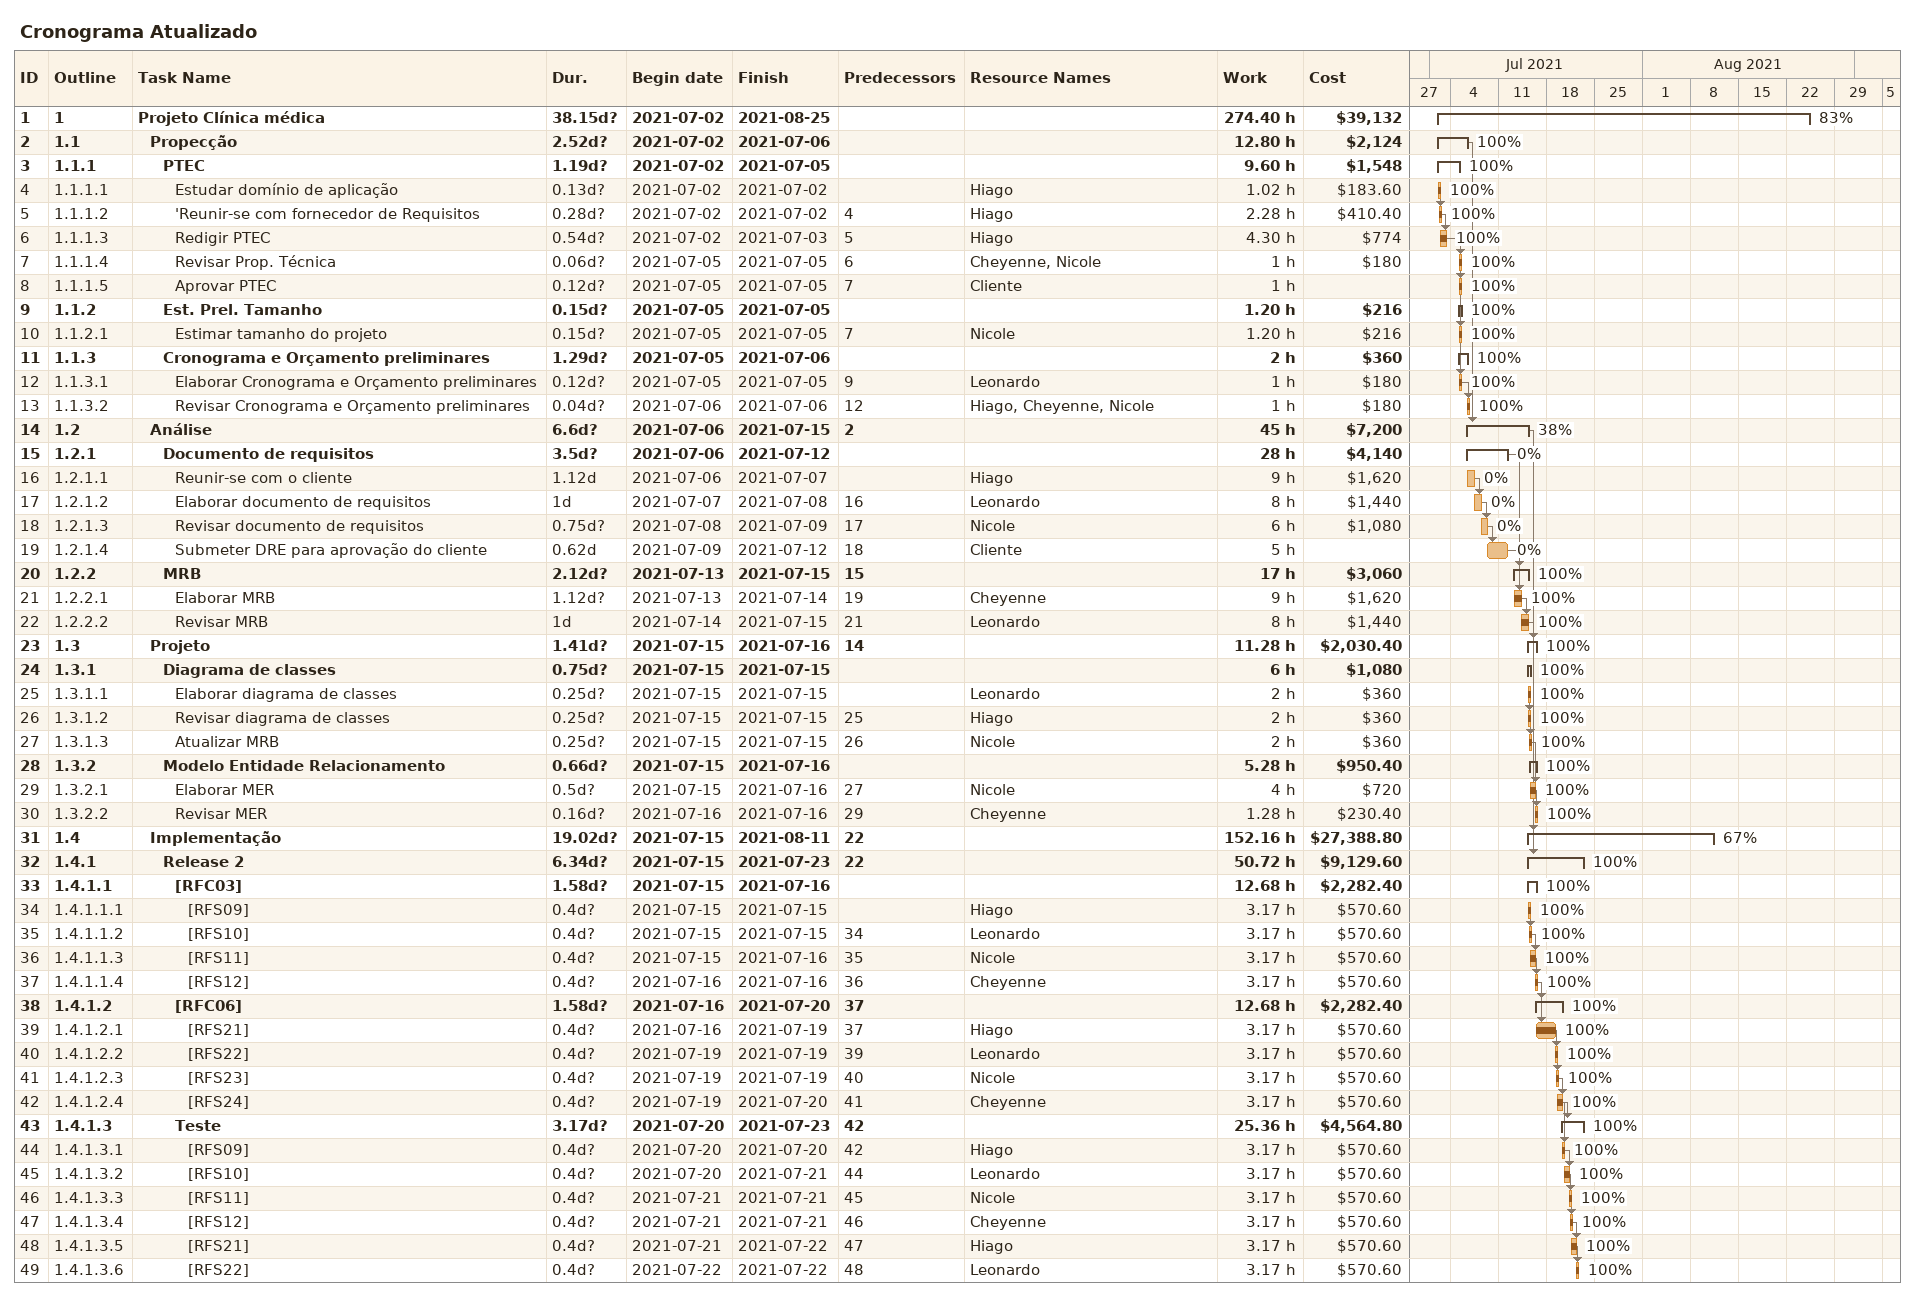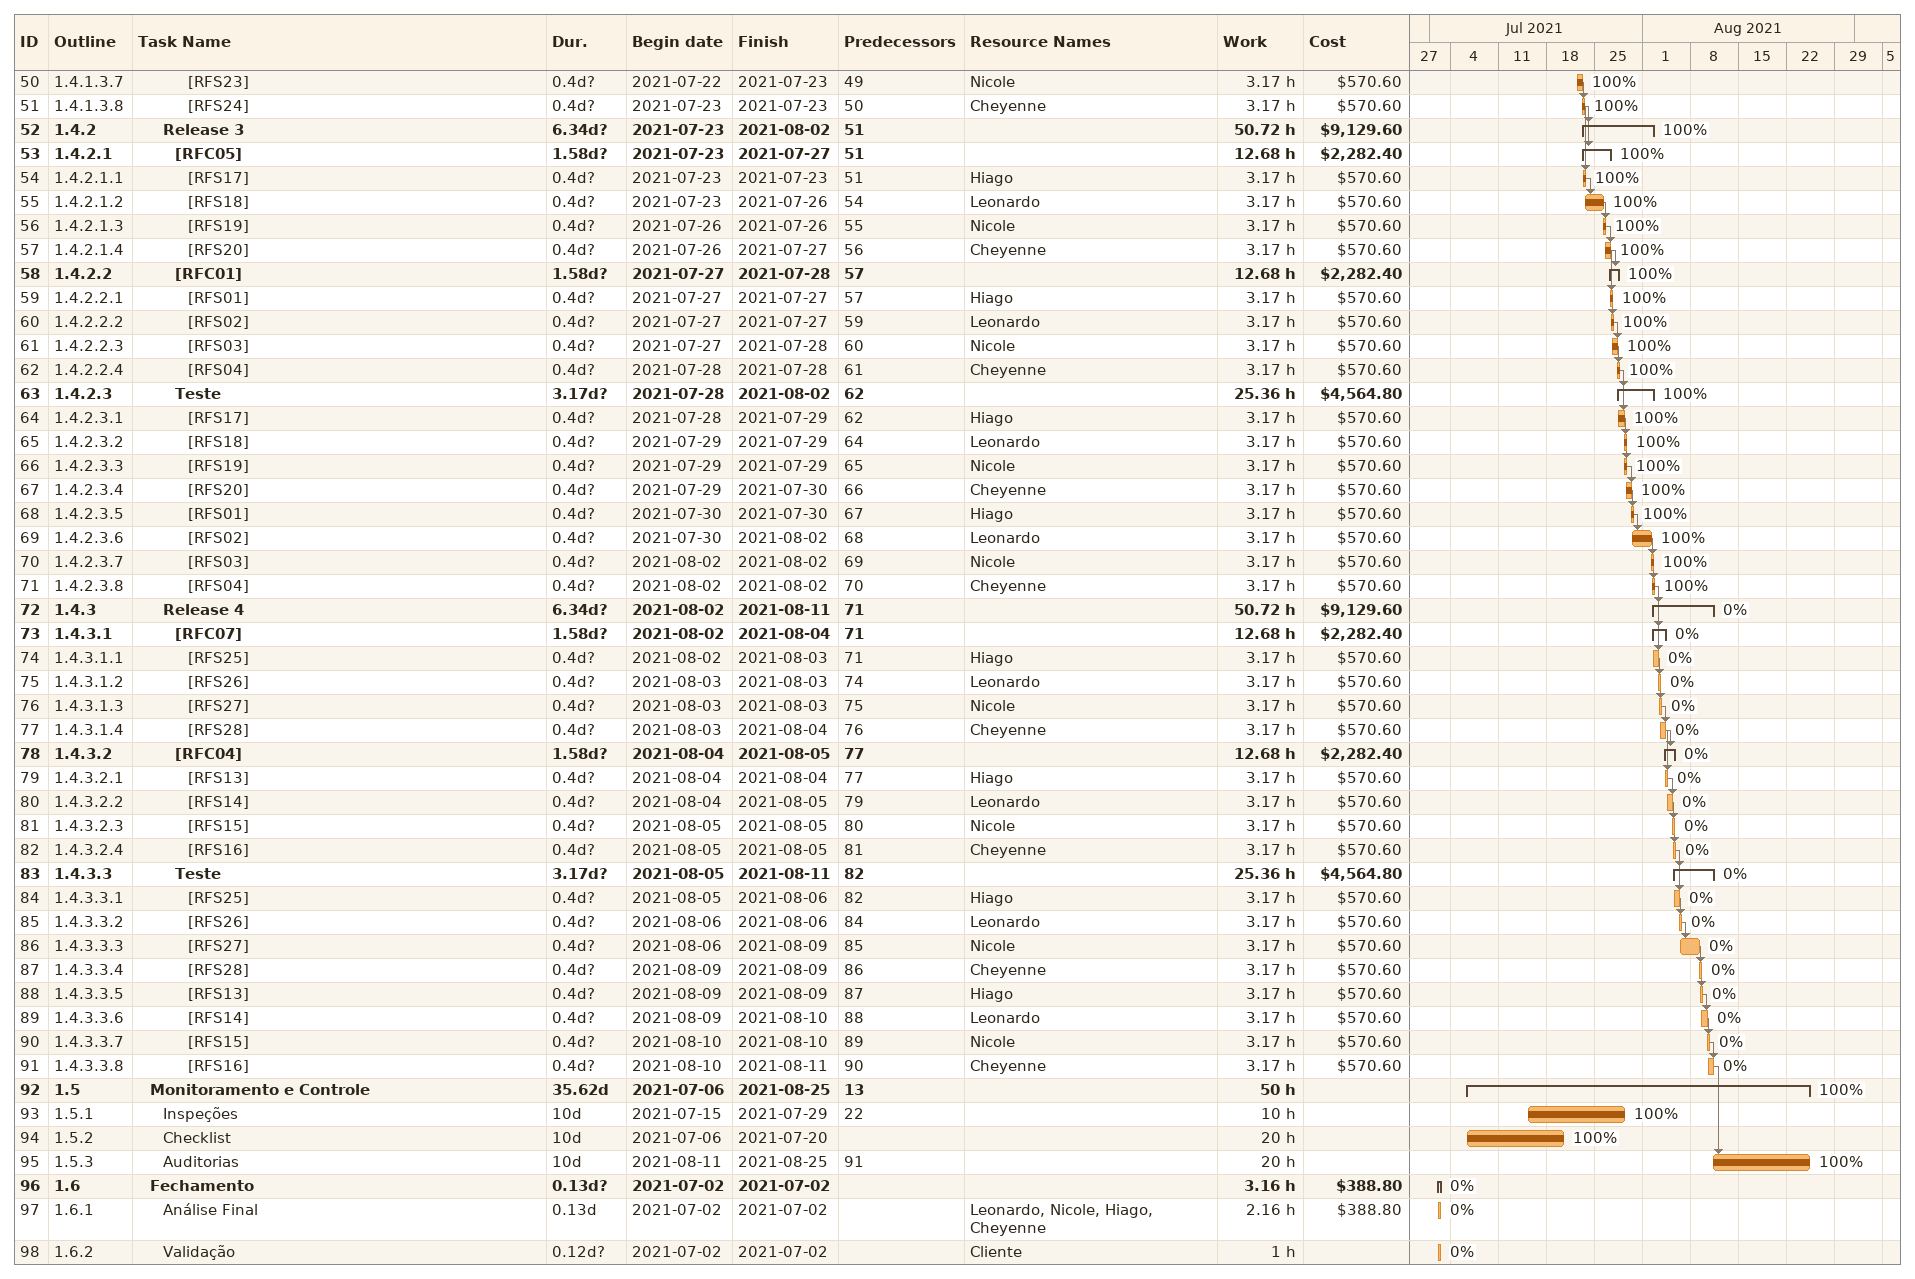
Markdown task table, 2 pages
Cronograma Atualizado

| ID | WBS | Task | Duration | Start | Finish | Predecessors | Resources | % complete | Work (h) | Cost ($) |
|---|---|---|---|---|---|---|---|---|---|---|
| 1 | 1 | **Projeto Clínica médica** | 38.15d? | 2021-07-02 | 2021-08-25 |  |  | 83 | 274.40 | 39132 |
| 2 | 1.1 | **Propecção** | 2.52d? | 2021-07-02 | 2021-07-06 |  |  | 100 | 12.80 | 2124 |
| 3 | 1.1.1 | **PTEC** | 1.19d? | 2021-07-02 | 2021-07-05 |  |  | 100 | 9.60 | 1548 |
| 4 | 1.1.1.1 | Estudar domínio de aplicação | 0.13d? | 2021-07-02 | 2021-07-02 |  | Hiago | 100 | 1.02 | 183.60 |
| 5 | 1.1.1.2 | 'Reunir-se com fornecedor de Requisitos | 0.28d? | 2021-07-02 | 2021-07-02 | 4 | Hiago | 100 | 2.28 | 410.40 |
| 6 | 1.1.1.3 | Redigir PTEC | 0.54d? | 2021-07-02 | 2021-07-03 | 5 | Hiago | 100 | 4.30 | 774 |
| 7 | 1.1.1.4 | Revisar Prop. Técnica | 0.06d? | 2021-07-05 | 2021-07-05 | 6 | Cheyenne, Nicole | 100 | 1 | 180 |
| 8 | 1.1.1.5 | Aprovar PTEC | 0.12d? | 2021-07-05 | 2021-07-05 | 7 | Cliente | 100 | 1 |  |
| 9 | 1.1.2 | **Est. Prel. Tamanho** | 0.15d? | 2021-07-05 | 2021-07-05 |  |  | 100 | 1.20 | 216 |
| 10 | 1.1.2.1 | Estimar tamanho do projeto | 0.15d? | 2021-07-05 | 2021-07-05 | 7 | Nicole | 100 | 1.20 | 216 |
| 11 | 1.1.3 | **Cronograma e Orçamento preliminares** | 1.29d? | 2021-07-05 | 2021-07-06 |  |  | 100 | 2 | 360 |
| 12 | 1.1.3.1 | Elaborar Cronograma e Orçamento preliminares | 0.12d? | 2021-07-05 | 2021-07-05 | 9 | Leonardo | 100 | 1 | 180 |
| 13 | 1.1.3.2 | Revisar Cronograma e Orçamento preliminares | 0.04d? | 2021-07-06 | 2021-07-06 | 12 | Hiago, Cheyenne, Nicole | 100 | 1 | 180 |
| 14 | 1.2 | **Análise** | 6.6d? | 2021-07-06 | 2021-07-15 | 2 |  | 38 | 45 | 7200 |
| 15 | 1.2.1 | **Documento de requisitos** | 3.5d? | 2021-07-06 | 2021-07-12 |  |  | 0 | 28 | 4140 |
| 16 | 1.2.1.1 | Reunir-se com o cliente | 1.12d | 2021-07-06 | 2021-07-07 |  | Hiago | 0 | 9 | 1620 |
| 17 | 1.2.1.2 | Elaborar documento de requisitos | 1d | 2021-07-07 | 2021-07-08 | 16 | Leonardo | 0 | 8 | 1440 |
| 18 | 1.2.1.3 | Revisar documento de requisitos | 0.75d? | 2021-07-08 | 2021-07-09 | 17 | Nicole | 0 | 6 | 1080 |
| 19 | 1.2.1.4 | Submeter DRE para aprovação do cliente | 0.62d | 2021-07-09 | 2021-07-12 | 18 | Cliente | 0 | 5 |  |
| 20 | 1.2.2 | **MRB** | 2.12d? | 2021-07-13 | 2021-07-15 | 15 |  | 100 | 17 | 3060 |
| 21 | 1.2.2.1 | Elaborar MRB | 1.12d? | 2021-07-13 | 2021-07-14 | 19 | Cheyenne | 100 | 9 | 1620 |
| 22 | 1.2.2.2 | Revisar MRB | 1d | 2021-07-14 | 2021-07-15 | 21 | Leonardo | 100 | 8 | 1440 |
| 23 | 1.3 | **Projeto** | 1.41d? | 2021-07-15 | 2021-07-16 | 14 |  | 100 | 11.28 | 2030.40 |
| 24 | 1.3.1 | **Diagrama de classes** | 0.75d? | 2021-07-15 | 2021-07-15 |  |  | 100 | 6 | 1080 |
| 25 | 1.3.1.1 | Elaborar diagrama de classes | 0.25d? | 2021-07-15 | 2021-07-15 |  | Leonardo | 100 | 2 | 360 |
| 26 | 1.3.1.2 | Revisar diagrama de classes | 0.25d? | 2021-07-15 | 2021-07-15 | 25 | Hiago | 100 | 2 | 360 |
| 27 | 1.3.1.3 | Atualizar MRB | 0.25d? | 2021-07-15 | 2021-07-15 | 26 | Nicole | 100 | 2 | 360 |
| 28 | 1.3.2 | **Modelo Entidade Relacionamento** | 0.66d? | 2021-07-15 | 2021-07-16 |  |  | 100 | 5.28 | 950.40 |
| 29 | 1.3.2.1 | Elaborar MER | 0.5d? | 2021-07-15 | 2021-07-16 | 27 | Nicole | 100 | 4 | 720 |
| 30 | 1.3.2.2 | Revisar MER | 0.16d? | 2021-07-16 | 2021-07-16 | 29 | Cheyenne | 100 | 1.28 | 230.40 |
| 31 | 1.4 | **Implementação** | 19.02d? | 2021-07-15 | 2021-08-11 | 22 |  | 67 | 152.16 | 27388.80 |
| 32 | 1.4.1 | **Release 2** | 6.34d? | 2021-07-15 | 2021-07-23 | 22 |  | 100 | 50.72 | 9129.60 |
| 33 | 1.4.1.1 | **[RFC03]** | 1.58d? | 2021-07-15 | 2021-07-16 |  |  | 100 | 12.68 | 2282.40 |
| 34 | 1.4.1.1.1 | [RFS09] | 0.4d? | 2021-07-15 | 2021-07-15 |  | Hiago | 100 | 3.17 | 570.60 |
| 35 | 1.4.1.1.2 | [RFS10] | 0.4d? | 2021-07-15 | 2021-07-15 | 34 | Leonardo | 100 | 3.17 | 570.60 |
| 36 | 1.4.1.1.3 | [RFS11] | 0.4d? | 2021-07-15 | 2021-07-16 | 35 | Nicole | 100 | 3.17 | 570.60 |
| 37 | 1.4.1.1.4 | [RFS12] | 0.4d? | 2021-07-16 | 2021-07-16 | 36 | Cheyenne | 100 | 3.17 | 570.60 |
| 38 | 1.4.1.2 | **[RFC06]** | 1.58d? | 2021-07-16 | 2021-07-20 | 37 |  | 100 | 12.68 | 2282.40 |
| 39 | 1.4.1.2.1 | [RFS21] | 0.4d? | 2021-07-16 | 2021-07-19 | 37 | Hiago | 100 | 3.17 | 570.60 |
| 40 | 1.4.1.2.2 | [RFS22] | 0.4d? | 2021-07-19 | 2021-07-19 | 39 | Leonardo | 100 | 3.17 | 570.60 |
| 41 | 1.4.1.2.3 | [RFS23] | 0.4d? | 2021-07-19 | 2021-07-19 | 40 | Nicole | 100 | 3.17 | 570.60 |
| 42 | 1.4.1.2.4 | [RFS24] | 0.4d? | 2021-07-19 | 2021-07-20 | 41 | Cheyenne | 100 | 3.17 | 570.60 |
| 43 | 1.4.1.3 | **Teste** | 3.17d? | 2021-07-20 | 2021-07-23 | 42 |  | 100 | 25.36 | 4564.80 |
| 44 | 1.4.1.3.1 | [RFS09] | 0.4d? | 2021-07-20 | 2021-07-20 | 42 | Hiago | 100 | 3.17 | 570.60 |
| 45 | 1.4.1.3.2 | [RFS10] | 0.4d? | 2021-07-20 | 2021-07-21 | 44 | Leonardo | 100 | 3.17 | 570.60 |
| 46 | 1.4.1.3.3 | [RFS11] | 0.4d? | 2021-07-21 | 2021-07-21 | 45 | Nicole | 100 | 3.17 | 570.60 |
| 47 | 1.4.1.3.4 | [RFS12] | 0.4d? | 2021-07-21 | 2021-07-21 | 46 | Cheyenne | 100 | 3.17 | 570.60 |
| 48 | 1.4.1.3.5 | [RFS21] | 0.4d? | 2021-07-21 | 2021-07-22 | 47 | Hiago | 100 | 3.17 | 570.60 |
| 49 | 1.4.1.3.6 | [RFS22] | 0.4d? | 2021-07-22 | 2021-07-22 | 48 | Leonardo | 100 | 3.17 | 570.60 |
| 50 | 1.4.1.3.7 | [RFS23] | 0.4d? | 2021-07-22 | 2021-07-23 | 49 | Nicole | 100 | 3.17 | 570.60 |
| 51 | 1.4.1.3.8 | [RFS24] | 0.4d? | 2021-07-23 | 2021-07-23 | 50 | Cheyenne | 100 | 3.17 | 570.60 |
| 52 | 1.4.2 | **Release 3** | 6.34d? | 2021-07-23 | 2021-08-02 | 51 |  | 100 | 50.72 | 9129.60 |
| 53 | 1.4.2.1 | **[RFC05]** | 1.58d? | 2021-07-23 | 2021-07-27 | 51 |  | 100 | 12.68 | 2282.40 |
| 54 | 1.4.2.1.1 | [RFS17] | 0.4d? | 2021-07-23 | 2021-07-23 | 51 | Hiago | 100 | 3.17 | 570.60 |
| 55 | 1.4.2.1.2 | [RFS18] | 0.4d? | 2021-07-23 | 2021-07-26 | 54 | Leonardo | 100 | 3.17 | 570.60 |
| 56 | 1.4.2.1.3 | [RFS19] | 0.4d? | 2021-07-26 | 2021-07-26 | 55 | Nicole | 100 | 3.17 | 570.60 |
| 57 | 1.4.2.1.4 | [RFS20] | 0.4d? | 2021-07-26 | 2021-07-27 | 56 | Cheyenne | 100 | 3.17 | 570.60 |
| 58 | 1.4.2.2 | **[RFC01]** | 1.58d? | 2021-07-27 | 2021-07-28 | 57 |  | 100 | 12.68 | 2282.40 |
| 59 | 1.4.2.2.1 | [RFS01] | 0.4d? | 2021-07-27 | 2021-07-27 | 57 | Hiago | 100 | 3.17 | 570.60 |
| 60 | 1.4.2.2.2 | [RFS02] | 0.4d? | 2021-07-27 | 2021-07-27 | 59 | Leonardo | 100 | 3.17 | 570.60 |
| 61 | 1.4.2.2.3 | [RFS03] | 0.4d? | 2021-07-27 | 2021-07-28 | 60 | Nicole | 100 | 3.17 | 570.60 |
| 62 | 1.4.2.2.4 | [RFS04] | 0.4d? | 2021-07-28 | 2021-07-28 | 61 | Cheyenne | 100 | 3.17 | 570.60 |
| 63 | 1.4.2.3 | **Teste** | 3.17d? | 2021-07-28 | 2021-08-02 | 62 |  | 100 | 25.36 | 4564.80 |
| 64 | 1.4.2.3.1 | [RFS17] | 0.4d? | 2021-07-28 | 2021-07-29 | 62 | Hiago | 100 | 3.17 | 570.60 |
| 65 | 1.4.2.3.2 | [RFS18] | 0.4d? | 2021-07-29 | 2021-07-29 | 64 | Leonardo | 100 | 3.17 | 570.60 |
| 66 | 1.4.2.3.3 | [RFS19] | 0.4d? | 2021-07-29 | 2021-07-29 | 65 | Nicole | 100 | 3.17 | 570.60 |
| 67 | 1.4.2.3.4 | [RFS20] | 0.4d? | 2021-07-29 | 2021-07-30 | 66 | Cheyenne | 100 | 3.17 | 570.60 |
| 68 | 1.4.2.3.5 | [RFS01] | 0.4d? | 2021-07-30 | 2021-07-30 | 67 | Hiago | 100 | 3.17 | 570.60 |
| 69 | 1.4.2.3.6 | [RFS02] | 0.4d? | 2021-07-30 | 2021-08-02 | 68 | Leonardo | 100 | 3.17 | 570.60 |
| 70 | 1.4.2.3.7 | [RFS03] | 0.4d? | 2021-08-02 | 2021-08-02 | 69 | Nicole | 100 | 3.17 | 570.60 |
| 71 | 1.4.2.3.8 | [RFS04] | 0.4d? | 2021-08-02 | 2021-08-02 | 70 | Cheyenne | 100 | 3.17 | 570.60 |
| 72 | 1.4.3 | **Release 4** | 6.34d? | 2021-08-02 | 2021-08-11 | 71 |  | 0 | 50.72 | 9129.60 |
| 73 | 1.4.3.1 | **[RFC07]** | 1.58d? | 2021-08-02 | 2021-08-04 | 71 |  | 0 | 12.68 | 2282.40 |
| 74 | 1.4.3.1.1 | [RFS25] | 0.4d? | 2021-08-02 | 2021-08-03 | 71 | Hiago | 0 | 3.17 | 570.60 |
| 75 | 1.4.3.1.2 | [RFS26] | 0.4d? | 2021-08-03 | 2021-08-03 | 74 | Leonardo | 0 | 3.17 | 570.60 |
| 76 | 1.4.3.1.3 | [RFS27] | 0.4d? | 2021-08-03 | 2021-08-03 | 75 | Nicole | 0 | 3.17 | 570.60 |
| 77 | 1.4.3.1.4 | [RFS28] | 0.4d? | 2021-08-03 | 2021-08-04 | 76 | Cheyenne | 0 | 3.17 | 570.60 |
| 78 | 1.4.3.2 | **[RFC04]** | 1.58d? | 2021-08-04 | 2021-08-05 | 77 |  | 0 | 12.68 | 2282.40 |
| 79 | 1.4.3.2.1 | [RFS13] | 0.4d? | 2021-08-04 | 2021-08-04 | 77 | Hiago | 0 | 3.17 | 570.60 |
| 80 | 1.4.3.2.2 | [RFS14] | 0.4d? | 2021-08-04 | 2021-08-05 | 79 | Leonardo | 0 | 3.17 | 570.60 |
| 81 | 1.4.3.2.3 | [RFS15] | 0.4d? | 2021-08-05 | 2021-08-05 | 80 | Nicole | 0 | 3.17 | 570.60 |
| 82 | 1.4.3.2.4 | [RFS16] | 0.4d? | 2021-08-05 | 2021-08-05 | 81 | Cheyenne | 0 | 3.17 | 570.60 |
| 83 | 1.4.3.3 | **Teste** | 3.17d? | 2021-08-05 | 2021-08-11 | 82 |  | 0 | 25.36 | 4564.80 |
| 84 | 1.4.3.3.1 | [RFS25] | 0.4d? | 2021-08-05 | 2021-08-06 | 82 | Hiago | 0 | 3.17 | 570.60 |
| 85 | 1.4.3.3.2 | [RFS26] | 0.4d? | 2021-08-06 | 2021-08-06 | 84 | Leonardo | 0 | 3.17 | 570.60 |
| 86 | 1.4.3.3.3 | [RFS27] | 0.4d? | 2021-08-06 | 2021-08-09 | 85 | Nicole | 0 | 3.17 | 570.60 |
| 87 | 1.4.3.3.4 | [RFS28] | 0.4d? | 2021-08-09 | 2021-08-09 | 86 | Cheyenne | 0 | 3.17 | 570.60 |
| 88 | 1.4.3.3.5 | [RFS13] | 0.4d? | 2021-08-09 | 2021-08-09 | 87 | Hiago | 0 | 3.17 | 570.60 |
| 89 | 1.4.3.3.6 | [RFS14] | 0.4d? | 2021-08-09 | 2021-08-10 | 88 | Leonardo | 0 | 3.17 | 570.60 |
| 90 | 1.4.3.3.7 | [RFS15] | 0.4d? | 2021-08-10 | 2021-08-10 | 89 | Nicole | 0 | 3.17 | 570.60 |
| 91 | 1.4.3.3.8 | [RFS16] | 0.4d? | 2021-08-10 | 2021-08-11 | 90 | Cheyenne | 0 | 3.17 | 570.60 |
| 92 | 1.5 | **Monitoramento e Controle** | 35.62d | 2021-07-06 | 2021-08-25 | 13 |  | 100 | 50 |  |
| 93 | 1.5.1 | Inspeções | 10d | 2021-07-15 | 2021-07-29 | 22 |  | 100 | 10 |  |
| 94 | 1.5.2 | Checklist | 10d | 2021-07-06 | 2021-07-20 |  |  | 100 | 20 |  |
| 95 | 1.5.3 | Auditorias | 10d | 2021-08-11 | 2021-08-25 | 91 |  | 100 | 20 |  |
| 96 | 1.6 | **Fechamento** | 0.13d? | 2021-07-02 | 2021-07-02 |  |  | 0 | 3.16 | 388.80 |
| 97 | 1.6.1 | Análise Final | 0.13d | 2021-07-02 | 2021-07-02 |  | Leonardo, Nicole, Hiago, Cheyenne | 0 | 2.16 | 388.80 |
| 98 | 1.6.2 | Validação | 0.12d? | 2021-07-02 | 2021-07-02 |  | Cliente | 0 | 1 |  |
